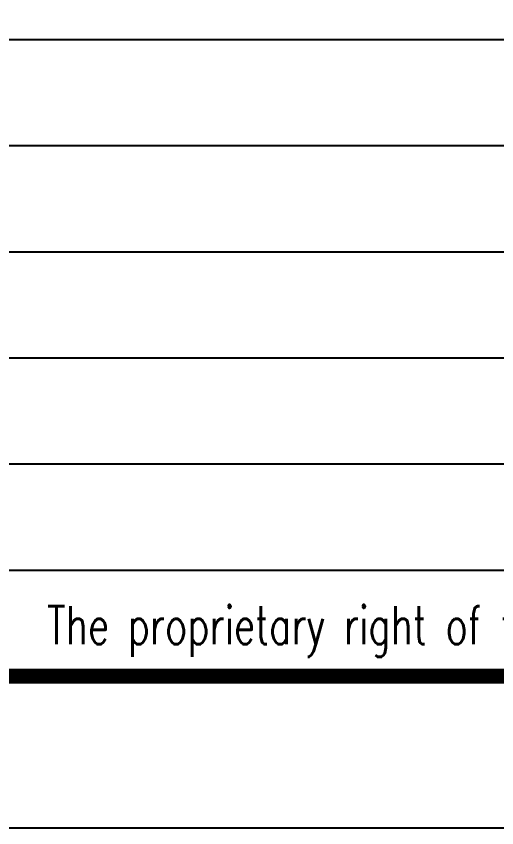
# Model space of a CAD drawing. Extents: x 5396719 to 5510122, y -514120 to -238224.
# Drawn here: x 5485888 to 5489060, y -359784 to -354431 of the extents above; entities that cross this region are included whole.
import ezdxf
from ezdxf.enums import TextEntityAlignment as Align

# ---------------------------------------------------------------- set-up
doc = ezdxf.new("R2010")
doc.units = 0
doc.header["$LTSCALE"] = 1000
doc.header["$MEASUREMENT"] = 0
doc.layers.get('0').update_dxf_attribs({"linetype": 'CONTINUOUS'})
doc.layers.add('PUB_TITLE', color=4, linetype='CONTINUOUS')
doc.layers.add('图层线', color=8, linetype='CONTINUOUS')
doc.styles.add('ECEC_TQ', font='txt_l.shx', dxfattribs={"bigfont": 'hztxt_l.shx'})

msp = doc.modelspace()

# ---------------------------------------------------------------- linework, layer by layer
at = {"layer": 'PUB_TITLE'}
msp.add_lwpolyline([(5424084, -359783.9), (5508184, -359783.9), (5508184, -300383.9), (5424084, -300383.9)], close=True, dxfattribs=at)
at = {"layer": 'PUB_TITLE', "const_width": 100}
msp.add_lwpolyline([(5426584, -358783.9), (5507184, -358783.9), (5507184, -301383.9), (5426584, -301383.9)], close=True, dxfattribs=at)
at = {"layer": '图层线'}
for p, q in [((5426584, -354583.9), (5489184, -354583.9)), ((5426584, -355283.9), (5489184, -355283.9)), ((5426584, -355983.9), (5489184, -355983.9)), ((5426584, -356683.9), (5489184, -356683.9)), ((5426584, -357383.9), (5489184, -357383.9)), ((5426584, -358083.9), (5489184, -358083.9))]:
    msp.add_line(p, q, dxfattribs=at)

# ---------------------------------------------------------------- texts
at = {"style": 'ECEC_TQ', "width": 0.72}
msp.add_text('The proprietary right of this document belongs to Anhui Huadong Chemical And Medical Engineering  Co.,Ltd.  and any replication or transfer to the 3rd. side is forbidden without its permission. ', height=250, dxfattribs=at).set_placement((5498184, -358483.9), align=Align.MIDDLE)

doc.saveas('drawing.dxf')
